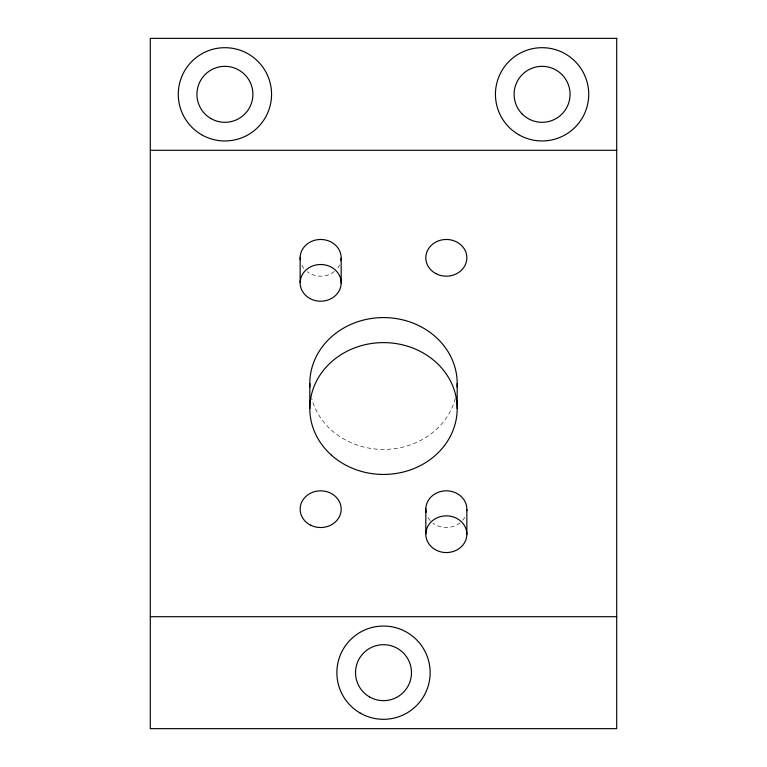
<?xml version="1.0" encoding="UTF-8"?>
<svg xmlns="http://www.w3.org/2000/svg" width="767" height="767" viewBox="0 0 767 767"><rect width="100%" height="100%" fill="white"/><g stroke="black" fill="none" stroke-linecap="round" stroke-linejoin="round"><path stroke-width="0.58" stroke-dasharray="3.83 2.88" d="M455.301 398.341A73.69 65.914 0 0 1 383.5 449.414A73.69 65.914 0 0 1 311.699 398.341M464.735 517.313A20.527 18.36 0 0 1 462.702 520.247M460.095 522.797A20.527 18.36 0 0 1 432.952 523.084M430.277 520.601A20.527 18.36 0 0 1 427.603 516.67M339.599 264.912A20.527 18.36 0 0 1 337.777 267.961M334.422 271.451A20.527 18.36 0 0 1 307.279 271.739M303.828 268.325A20.527 18.36 0 0 1 301.93 265.324"/><path stroke-width="1.15" d="M150.294 150.294L616.706 150.294M150.294 616.706L616.706 616.706M466.854 509.528L466.854 534.561A20.527 18.36 0 0 1 435.733 549.92A20.527 18.36 0 0 1 436.423 518.137A20.527 18.36 0 0 1 466.854 534.561M457.19 383.5L457.19 408.533M425.819 508.818L425.819 533.851M341.181 258.182L341.181 283.215A20.527 18.36 0 0 1 310.06 298.574A20.527 18.36 0 0 1 310.75 266.782A20.527 18.36 0 0 1 341.181 283.215M309.81 383.5L309.81 408.533M300.146 257.472L300.146 282.505M309.906 386.932A73.69 65.914 0 0 1 383.5 317.586A73.69 65.914 0 0 1 457.094 386.932M426.107 512.26A20.527 18.36 0 0 1 445.445 490.832A20.527 18.36 0 0 1 466.787 510.678M300.261 259.773A20.527 18.36 0 0 1 321.057 239.477A20.527 18.36 0 0 1 340.97 260.473M616.706 38.35L150.294 38.35L150.294 728.65L616.706 728.65L616.706 38.35M310.252 524.992A20.527 18.36 0 0 0 341.181 509.336A20.527 18.36 0 0 0 310.558 493.2A20.527 18.36 0 0 0 310.252 524.992M435.752 273.551A20.527 18.36 0 0 0 466.854 258.163A20.527 18.36 0 0 0 436.394 241.768A20.527 18.36 0 0 0 435.752 273.551M369.512 696.915A27.986 27.986 0 0 0 411.486 672.678A27.986 27.986 0 0 0 369.512 648.441A27.986 27.986 0 0 0 369.512 696.915M522.298 114.11A27.986 27.986 0 0 0 569.114 101.56A27.986 27.986 0 0 0 534.839 67.285A27.986 27.986 0 0 0 522.298 114.11M210.925 118.559A27.986 27.986 0 0 0 252.899 94.322A27.986 27.986 0 0 0 210.925 70.085A27.986 27.986 0 0 0 210.925 118.559M360.183 713.07A46.643 46.643 0 0 0 430.143 672.678A46.643 46.643 0 0 0 360.183 632.286A46.643 46.643 0 0 0 360.183 713.07M518.76 134.714A46.643 46.643 0 0 0 588.72 94.322A46.643 46.643 0 0 0 518.76 53.93A46.643 46.643 0 0 0 518.76 134.714M201.596 134.714A46.643 46.643 0 0 0 271.556 94.322A46.643 46.643 0 0 0 201.596 53.93A46.643 46.643 0 0 0 201.596 134.714M331.392 455.138A73.69 65.914 0 0 0 454.687 425.589A73.69 65.914 0 0 0 364.43 344.862A73.69 65.914 0 0 0 331.392 455.138"/></g></svg>
